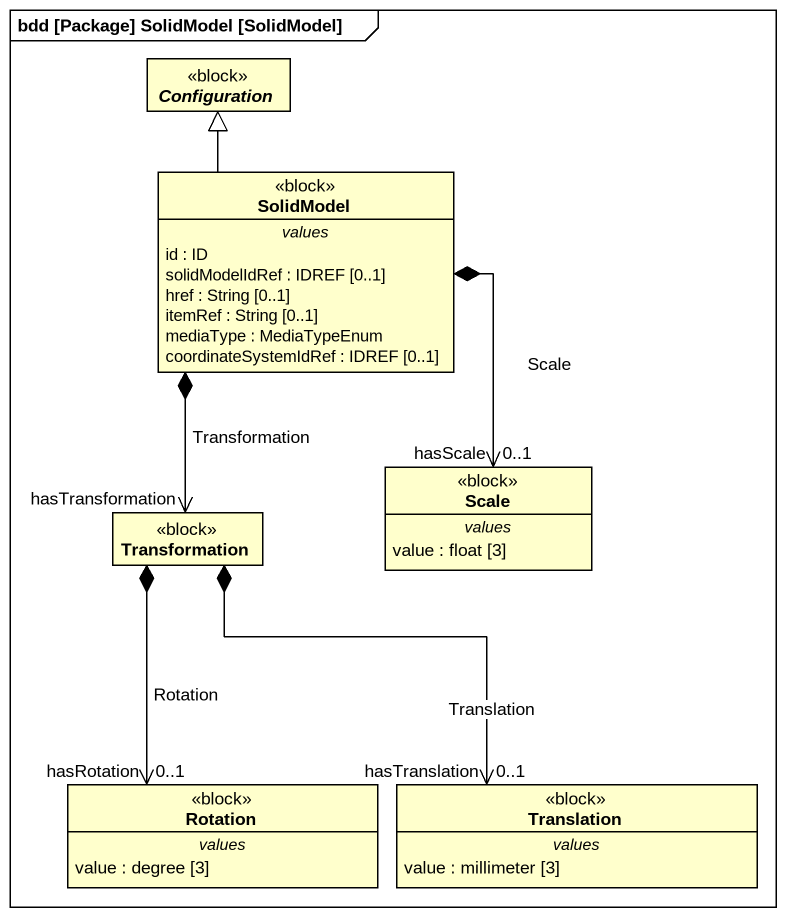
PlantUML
@startuml
mainframe bdd [Package] SolidModel [SolidModel]
hide circle
hide empty members
abstract class Configuration <<block>>
class SolidModel <<block>> {
  -- values --
  id : ID
  solidModelIdRef : IDREF [0..1]
  href : String [0..1]
  itemRef : String [0..1]
  mediaType : MediaTypeEnum
  coordinateSystemIdRef : IDREF [0..1]
}
class Transformation <<block>>
class "Scale" as Scale_ <<block>> {
  -- values --
  value : float [3]
}
class Rotation <<block>> {
  -- values --
  value : degree [3]
}
class Translation <<block>> {
  -- values --
  value : millimeter [3]
}
SolidModel -up-|> Configuration
SolidModel *--> "hasTransformation" Transformation : Transformation
SolidModel *--> "hasScale\n0..1" Scale_ : Scale
Transformation *--> "0..1\nhasRotation" Rotation : Rotation
Transformation *--> "hasTranslation\n0..1" Translation : Translation
@enduml
